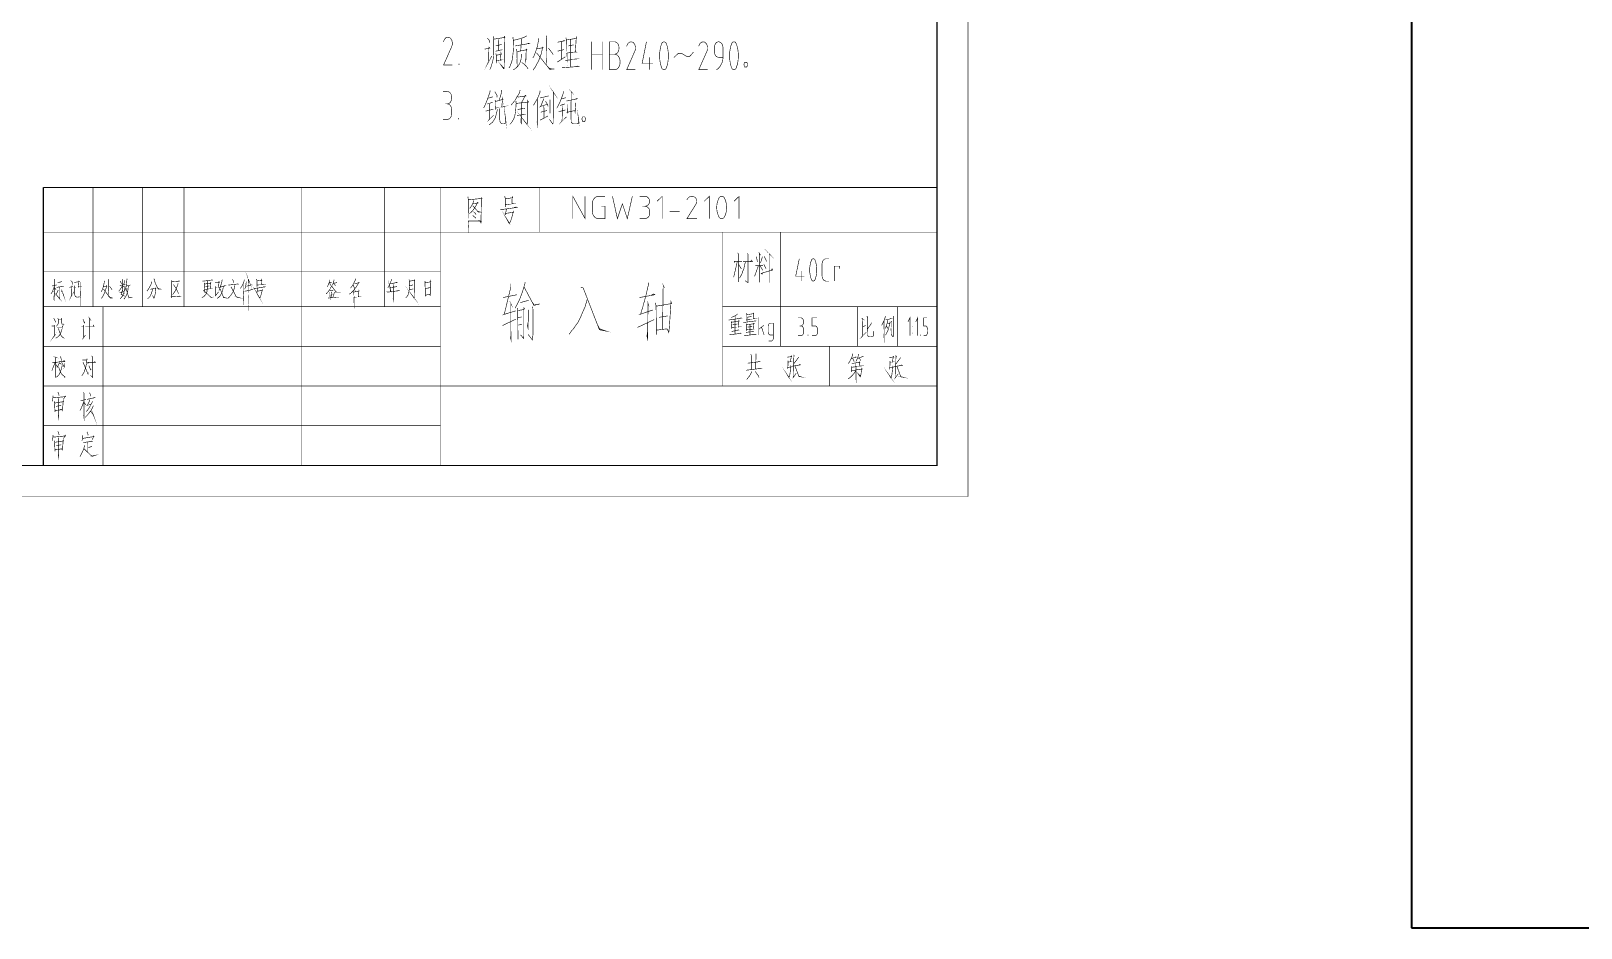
# Model space of a CAD drawing. Header units: millimetres. Extents: x 65 to 1398, y -63 to 357.
# Drawn here: x 280.6 to 509, y -62.7 to 69.5 of the extents above; entities that cross this region are included whole.
import ezdxf

# ---------------------------------------------------------------- set-up
doc = ezdxf.new("R2010")
doc.units = ezdxf.units.MM
doc.header["$LTSCALE"] = 0.25
doc.layers.add('P', color=7, linetype='Continuous')
doc.layers.add('细实线', color=6, linetype='Continuous', lineweight=35)

msp = doc.modelspace()

# ---------------------------------------------------------------- linework, layer by layer
at = {"layer": 'P'}
for points, const_width in [([(147.063, 0.882), (418.677, 0.882), (418.677, 192.926), (147.063, 192.926), (147.063, 0.882)], 0.0858), ([(169.92, 5.458), (414.112, 5.458), (414.112, 188.35), (169.92, 188.35), (169.92, 5.458)], 0.171), ([(342.031, 68.571), (341.893, 68.536), (341.756, 68.49), (341.63, 68.376), (341.527, 68.238), (341.446, 68.077), (341.389, 67.882)], 0.0858), ([(342.582, 67.16), (342.65, 67.343), (342.685, 67.538), (342.685, 67.733), (342.65, 67.917), (342.616, 68.1), (342.524, 68.249), (342.421, 68.387), (342.306, 68.49), (342.169, 68.536), (342.031, 68.571)], 0.0858), ([(348.706, 68.708), (348.763, 68.272), (348.786, 68.192), (348.763, 66.3), (348.763, 66.082), (348.741, 65.669), (348.683, 65.233), (348.557, 64.763), (348.43, 64.304), (348.293, 63.971), (348.202, 63.788)], 0.0858), ([(348.786, 68.272), (350.438, 68.536), (350.358, 68.662), (350.323, 68.376), (350.358, 65.107), (350.323, 64.763), (350.323, 64.384), (350.323, 64.178), (350.289, 64.017), (350.289, 63.926), (350.231, 63.926), (349.853, 64.476), (350.266, 64.017)], 0.0858), ([(351.607, 68.582), (351.665, 68.158), (351.7, 67.137), (351.665, 66.506), (351.607, 65.99), (351.562, 65.485), (351.436, 64.935), (351.287, 64.556), (351.161, 64.212), (351.011, 64.017)], 0.0858), ([(353.626, 68.788), (353.523, 68.662), (353.144, 68.502), (352.571, 68.318), (351.733, 68.112)], 0.0858), ([(356.528, 68.788), (356.608, 68.582), (356.585, 68.376), (356.551, 64.855), (356.528, 65.073), (356.585, 65.52)], 0.0858), ([(359.429, 68.502), (359.486, 68.158), (359.51, 67.091), (359.578, 65.909), (359.544, 66.208), (360.175, 66.334), (360.92, 66.38), (360.806, 66.426), (360.955, 68.536), (360.989, 68.421), (360.886, 68.376), (359.51, 68.158)], 0.0858), ([(342.582, 67.16), (341.389, 64.453), (342.685, 64.453)], 0.0858), ([(347.456, 66.804), (348.202, 66.965), (348.075, 67.091), (348.018, 64.981), (347.869, 64.648), (348.499, 65.783)], 0.0858), ([(347.811, 68.456), (348.018, 68.238), (348.167, 68.032), (348.202, 67.768)], 0.0858), ([(349.038, 66.506), (349.119, 66.506), (350.059, 66.724)], 0.0858), ([(349.096, 67.309), (349.933, 67.481)], 0.0858), ([(349.096, 66.173), (349.165, 65.864), (349.188, 64.729), (349.188, 65.107), (349.876, 65.199), (349.75, 65.153), (349.853, 66.208), (349.91, 66.036), (349.165, 65.909)], 0.0858), ([(349.429, 68.238), (349.52, 67.986), (349.52, 66.621)], 0.0858), ([(351.917, 67.274), (354.062, 67.642), (353.947, 67.687), (353.73, 67.607)], 0.0858), ([(352.146, 66.804), (352.204, 66.426), (352.204, 64.935), (352.181, 65.153), (352.204, 65.405)], 0.0858), ([(352.204, 66.426), (353.672, 66.724), (353.592, 66.804), (353.557, 66.254), (353.557, 65.623), (353.523, 65.233), (353.466, 64.935), (353.466, 65.199), (353.523, 65.439)], 0.0858), ([(352.869, 68.318), (352.869, 68.032), (352.754, 66.506)], 0.0858), ([(355.416, 68.376), (355.381, 68.112), (355.232, 67.274), (355.048, 66.678), (354.899, 66.254), (354.727, 65.829), (354.544, 65.485)], 0.0858), ([(355.105, 66.85), (356.069, 67.011), (355.989, 67.091), (355.92, 66.724), (355.794, 66.173), (355.691, 65.829), (355.507, 65.359), (355.358, 64.981), (355.105, 64.556), (354.934, 64.212), (354.727, 63.926), (354.566, 63.708)], 0.0858), ([(355.105, 66.254), (357.033, 63.834), (357.72, 63.868)], 0.0858), ([(356.791, 66.965), (356.86, 66.93), (357.388, 66.254), (357.548, 65.99)], 0.0858), ([(358.168, 67.825), (359.246, 68.032), (359.154, 68.077), (358.947, 67.986), (358.741, 67.906), (358.741, 65.279), (358.133, 64.889), (359.337, 65.669)], 0.0858), ([(359.131, 66.724), (358.191, 66.506)], 0.0858), ([(359.762, 67.274), (360.553, 67.435)], 0.0858), ([(360.14, 68.192), (360.118, 64.132)], 0.0858), ([(363.214, 63.765), (363.214, 67.882)], 0.0858), ([(364.819, 67.882), (364.819, 63.765)], 0.0858), ([(366.597, 66.059), (366.746, 66.082), (366.884, 66.139), (367.01, 66.254), (367.113, 66.403), (367.194, 66.575), (367.228, 66.77), (367.251, 66.965), (367.228, 67.171), (367.194, 67.367), (367.113, 67.538), (367.01, 67.687), (366.884, 67.802), (366.746, 67.859), (366.597, 67.882), (365.806, 67.882), (365.806, 63.765)], 0.0858), ([(369.568, 66.483), (368.375, 63.765), (369.671, 63.765)], 0.0858), ([(369.017, 67.882), (368.88, 67.859), (368.742, 67.802), (368.627, 67.699), (368.512, 67.561), (368.432, 67.389), (368.375, 67.206)], 0.0858), ([(369.568, 66.483), (369.637, 66.667), (369.671, 66.861), (369.671, 67.056), (369.637, 67.24), (369.602, 67.424), (369.522, 67.573), (369.407, 67.71), (369.293, 67.814), (369.155, 67.859), (369.017, 67.882)], 0.0858), ([(371.288, 67.882), (370.646, 64.683), (372.251, 64.683)], 0.0858), ([(373.548, 67.653), (373.421, 67.274), (373.33, 66.873), (373.261, 66.46), (373.237, 66.036), (373.237, 65.623), (373.261, 65.199), (373.33, 64.786), (373.421, 64.384), (373.548, 63.995)], 0.0858), ([(374.201, 67.653), (374.132, 67.768), (374.029, 67.837), (373.937, 67.882), (373.823, 67.882), (373.719, 67.837), (373.628, 67.768), (373.548, 67.653)], 0.0858), ([(374.201, 63.995), (374.339, 64.384), (374.43, 64.786), (374.488, 65.199), (374.522, 65.623), (374.522, 66.036), (374.488, 66.46), (374.43, 66.873), (374.339, 67.274), (374.201, 67.653)], 0.0858), ([(375.336, 65.577), (376.001, 66.196), (376.438, 66.196), (377.229, 65.738), (377.665, 65.738), (378.215, 66.357)], 0.0858), ([(380.199, 66.483), (378.995, 63.765), (380.291, 63.765)], 0.0858), ([(379.649, 67.882), (379.511, 67.859), (379.373, 67.802), (379.247, 67.699), (379.133, 67.561), (379.052, 67.389), (378.995, 67.206)], 0.0858), ([(380.199, 66.483), (380.268, 66.667), (380.291, 66.861), (380.291, 67.056), (380.268, 67.24), (380.211, 67.424), (380.142, 67.573), (380.027, 67.71), (379.924, 67.814), (379.786, 67.859), (379.649, 67.882)], 0.0858), ([(381.587, 63.765), (381.782, 63.868), (381.942, 64.029), (382.092, 64.201), (382.229, 64.407), (382.355, 64.648), (382.458, 64.889), (382.527, 65.153), (382.562, 65.428), (382.573, 65.715), (382.573, 66.965), (382.55, 67.171), (382.505, 67.367), (382.424, 67.55), (382.332, 67.687), (382.206, 67.802), (382.068, 67.859), (381.931, 67.894), (381.782, 67.859), (381.644, 67.802), (381.518, 67.687), (381.427, 67.55), (381.334, 67.367), (381.3, 67.171), (381.289, 66.965), (381.289, 66.517), (381.3, 66.311), (381.334, 66.116), (381.427, 65.956), (381.518, 65.795), (381.644, 65.692), (381.782, 65.623), (381.931, 65.612), (382.573, 65.612)], 0.0858), ([(383.858, 67.653), (383.732, 67.274), (383.64, 66.873), (383.571, 66.46), (383.536, 66.047), (383.536, 65.623), (383.571, 65.199), (383.64, 64.786), (383.732, 64.384), (383.858, 63.995)], 0.0858), ([(384.5, 67.653), (384.431, 67.768), (384.339, 67.848), (384.248, 67.882), (384.133, 67.882), (384.041, 67.848), (383.938, 67.768), (383.858, 67.653)], 0.0858), ([(384.5, 63.995), (384.637, 64.384), (384.741, 64.786), (384.798, 65.199), (384.832, 65.623), (384.832, 66.047), (384.798, 66.46), (384.741, 66.873), (384.637, 67.274), (384.5, 67.653)], 0.0858), ([(343.66, 64.453), (343.66, 64.671)], 0.0858), ([(352.869, 66.082), (352.869, 65.864), (352.812, 65.325), (352.709, 64.981), (352.628, 64.729), (352.502, 64.522), (352.353, 64.304), (352.146, 64.098), (351.94, 63.926), (351.791, 63.834), (351.665, 63.753)], 0.0858), ([(352.892, 64.855), (353.317, 64.556), (353.523, 64.339), (353.706, 64.132), (353.856, 63.868)], 0.0858), ([(357.698, 63.868), (357.067, 63.926), (356.734, 64.212)], 0.0858), ([(358.821, 64.052), (361.31, 64.258), (361.138, 64.304), (360.886, 64.212)], 0.0858), ([(359.36, 65.153), (359.51, 65.153), (360.989, 65.359), (360.886, 65.359), (360.679, 65.325)], 0.0858), ([(363.214, 66.059), (364.819, 66.059)], 0.0858), ([(365.806, 63.765), (366.597, 63.765), (366.769, 63.788), (366.918, 63.857), (367.056, 63.96), (367.182, 64.109), (367.274, 64.27), (367.354, 64.476), (367.4, 64.683), (367.412, 64.924), (367.4, 65.142), (367.354, 65.348), (367.274, 65.554), (367.182, 65.715), (367.056, 65.864), (366.918, 65.967), (366.769, 66.036), (366.597, 66.059), (365.806, 66.059)], 0.0858), ([(371.77, 65.589), (371.77, 63.765)], 0.0858), ([(373.548, 63.995), (373.628, 63.891), (373.719, 63.822), (373.823, 63.777), (373.937, 63.777), (374.029, 63.822), (374.132, 63.891), (374.201, 63.995)], 0.0858), ([(383.858, 63.995), (383.938, 63.891), (384.041, 63.822), (384.133, 63.777), (384.248, 63.777), (384.339, 63.822), (384.431, 63.891), (384.5, 63.995)], 0.0858), ([(386.083, 64.878), (386.197, 64.556), (386.083, 64.166), (385.761, 64.166), (385.647, 64.556), (385.761, 64.878), (386.083, 64.878)], 0.0858), ([(341.309, 60.577), (341.951, 60.577)], 0.0858), ([(341.951, 58.742), (342.1, 58.764), (342.237, 58.833), (342.364, 58.937), (342.456, 59.086), (342.547, 59.258), (342.582, 59.453), (342.593, 59.648), (342.582, 59.854), (342.547, 60.049), (342.456, 60.233), (342.364, 60.359), (342.237, 60.474), (342.1, 60.542), (341.951, 60.577)], 0.0858), ([(348.259, 60.749), (348.224, 60.462), (347.789, 59.235), (347.479, 58.467), (347.307, 58.134)], 0.0858), ([(347.96, 59.567), (348.683, 59.785)], 0.0858), ([(348.947, 60.542), (349.245, 60.038), (349.268, 59.911), (349.268, 59.694)], 0.0858), ([(348.981, 59.315), (349.038, 59.097), (349.062, 57.87), (349.062, 58.099), (350.082, 58.294), (349.956, 58.26), (350.116, 59.567), (350.14, 59.396), (349.038, 59.097)], 0.0858), ([(349.933, 60.795), (349.956, 60.508), (349.601, 59.281)], 0.0858), ([(352.663, 60.795), (352.605, 60.416), (352.273, 59.831), (352.204, 59.785), (351.917, 59.235), (351.585, 58.857), (351.332, 58.547)], 0.0858), ([(352.273, 59.785), (352.353, 59.74), (353.523, 59.911), (353.443, 59.992), (352.869, 58.891), (352.835, 55.886), (352.778, 56.138), (352.835, 56.769)], 0.0858), ([(355.622, 60.668), (355.587, 60.416), (355.416, 59.946), (355.209, 59.487), (354.934, 59.017), (354.635, 58.512)], 0.0858), ([(355.209, 59.487), (355.209, 55.76), (355.174, 56.058), (355.209, 56.563)], 0.0858), ([(356.172, 59.522), (355.713, 58.386), (355.656, 58.34), (356.677, 58.684)], 0.0858), ([(355.587, 59.602), (356.883, 59.911)], 0.0858), ([(357.48, 60.623), (357.629, 60.382), (357.572, 60.462), (357.548, 56.345), (357.548, 55.932), (357.48, 55.794), (356.998, 56.448)], 0.0858), ([(357.09, 59.361), (357.09, 57.32)], 0.0858), ([(359.097, 60.588), (359.028, 60.29), (358.741, 59.487), (358.523, 58.971), (358.317, 58.547), (358.076, 58.099)], 0.0858), ([(358.764, 59.487), (359.452, 59.648)], 0.0858), ([(359.51, 59.155), (361.092, 59.487), (361.012, 59.522), (360.737, 59.396)], 0.0858), ([(360.14, 60.623), (360.232, 60.508), (360.198, 60.542), (360.175, 56.563), (360.198, 56.299), (360.198, 56.058), (360.301, 55.932), (360.381, 55.852), (360.507, 55.794), (361.035, 55.794), (361.219, 55.852), (361.367, 55.886), (361.241, 56.769), (361.31, 55.886)], 0.0858), ([(341.951, 58.742), (341.63, 58.742)], 0.0858), ([(342.593, 57.836), (342.582, 58.019), (342.547, 58.214), (342.456, 58.398), (342.364, 58.536), (342.237, 58.638), (342.1, 58.707), (341.951, 58.742)], 0.0858), ([(341.951, 56.459), (342.1, 56.482), (342.237, 56.539), (342.364, 56.643), (342.456, 56.803), (342.547, 56.964), (342.582, 57.171), (342.593, 57.365)], 0.0858), ([(342.593, 57.836), (342.593, 57.365)], 0.0858), ([(348.706, 57.95), (347.594, 57.664)], 0.0858), ([(348.144, 58.731), (348.144, 56.482), (348.052, 56.345), (348.786, 57.079)], 0.0858), ([(347.846, 58.731), (348.649, 58.971)], 0.0858), ([(349.302, 57.916), (349.302, 57.79), (349.096, 56.987), (349.016, 56.689), (348.889, 56.482), (348.763, 56.219), (348.534, 55.978), (348.098, 55.634)], 0.0858), ([(349.601, 58.054), (349.669, 57.916), (349.669, 57.239), (349.669, 56.402), (349.704, 56.184), (349.75, 55.978), (349.876, 55.886), (350.025, 55.852), (350.323, 55.852), (350.541, 55.886), (350.598, 55.978), (350.472, 56.952), (350.564, 55.932)], 0.0858), ([(352.066, 59.155), (352.089, 58.764), (352.02, 57.836), (351.917, 57.113), (351.768, 56.608), (351.562, 56.219), (351.332, 55.886), (351.161, 55.714)], 0.0858), ([(352.124, 58.811), (353.913, 59.017), (353.798, 59.201), (353.775, 56.184), (353.775, 55.852), (353.73, 55.634), (353.293, 56.219), (353.706, 55.714)], 0.0858), ([(352.204, 57.033), (353.466, 57.194)], 0.0858), ([(353.397, 58.099), (352.33, 57.916)], 0.0858), ([(355.691, 57.503), (356.631, 57.755)], 0.0858), ([(356.126, 58.386), (356.195, 58.099), (356.172, 56.643)], 0.0858), ([(356.425, 59.097), (356.734, 58.604), (356.791, 58.386)], 0.0858), ([(358.925, 58.547), (358.856, 56.219), (358.764, 56.104), (359.486, 56.815)], 0.0858), ([(359.337, 57.836), (358.339, 57.584)], 0.0858), ([(359.28, 58.731), (358.558, 58.512)], 0.0858), ([(359.636, 58.638), (359.659, 58.547), (359.636, 57.411), (359.578, 57.503), (359.785, 57.537), (360.737, 57.755)], 0.0858), ([(360.806, 58.891), (360.886, 58.731), (360.863, 58.638), (360.783, 57.503), (360.737, 57.71)], 0.0858), ([(341.951, 56.459), (341.309, 56.459)], 0.0858), ([(343.579, 56.459), (343.579, 56.677)], 0.0858), ([(355.622, 56.345), (356.791, 56.952)], 0.0858), ([(362.205, 56.826), (362.319, 56.528), (362.205, 56.127), (361.884, 56.127), (361.769, 56.528), (361.884, 56.826), (362.205, 56.826)], 0.0858), ([(282.417, 46.424), (414.112, 46.424)], 0.171), ([(282.417, 5.458), (282.417, 46.424)], 0.171), ([(289.734, 28.866), (289.734, 46.424)], 0.0858), ([(297.04, 28.866), (297.04, 46.424)], 0.0858), ([(303.129, 28.866), (303.129, 46.424)], 0.0858), ([(320.458, 5.458), (320.458, 46.424)], 0.0858), ([(332.73, 28.866), (332.73, 46.424)], 0.0858), ([(340.941, 5.458), (340.941, 46.424)], 0.0858), ([(355.576, 39.83), (355.576, 46.424)], 0.0858), ([(414.112, 5.458), (414.112, 46.424)], 0.171), ([(344.979, 45.048), (345.036, 44.601), (345.07, 41.126), (345.047, 41.493), (346.756, 41.493), (346.63, 41.527), (346.401, 41.493)], 0.0858), ([(345.047, 44.601), (347.066, 44.807), (346.986, 44.922), (346.951, 44.601), (346.917, 41.562), (346.894, 41.218), (346.722, 41.493)], 0.0858), ([(345.724, 44.073), (345.816, 44.039), (346.493, 44.142), (346.424, 44.234), (346.103, 43.603), (345.873, 43.259), (345.655, 42.984), (345.438, 42.743), (345.196, 42.582)], 0.0858), ([(345.85, 44.578), (345.85, 44.417), (345.621, 43.901), (345.369, 43.488), (345.243, 43.327)], 0.0858), ([(345.678, 43.695), (345.747, 43.695), (346.493, 42.812), (346.756, 42.812), (346.493, 42.881), (346.366, 42.961)], 0.0858), ([(349.75, 43.19), (350.071, 43.19), (350.69, 43.259), (352.215, 43.488), (352.055, 43.534), (351.814, 43.465)], 0.0858), ([(350.403, 45.151), (350.495, 44.75), (350.495, 43.557), (350.495, 43.867), (351.653, 44.039), (351.458, 44.039), (351.505, 44.876), (351.527, 45.025), (351.573, 44.922), (351.401, 44.876), (350.495, 44.75)], 0.0858), ([(360.438, 41.826), (360.438, 45.117), (362.25, 41.826), (362.25, 45.117)], 0.0858), ([(364.269, 45.117), (364.062, 45.094), (363.879, 45.025), (363.696, 44.911), (363.558, 44.773), (363.443, 44.589), (363.375, 44.406), (363.352, 44.188)], 0.0858), ([(363.352, 42.731), (363.352, 44.188)], 0.0858), ([(364.269, 45.117), (365.187, 45.117)], 0.0858), ([(364.636, 43.66), (365.187, 43.66), (365.187, 41.826), (364.269, 41.826)], 0.0858), ([(366.287, 45.117), (367.01, 41.826), (367.744, 44.016), (368.467, 41.826), (369.212, 45.117)], 0.0858), ([(370.302, 45.117), (371.036, 45.117)], 0.0858), ([(371.036, 43.66), (370.668, 43.66)], 0.0858), ([(371.036, 43.66), (371.219, 43.672), (371.403, 43.752), (371.551, 43.867), (371.667, 44.016), (371.746, 44.188), (371.77, 44.383), (371.746, 44.566), (371.667, 44.75), (371.551, 44.899), (371.403, 45.025), (371.219, 45.094), (371.036, 45.117)], 0.0858), ([(371.77, 42.915), (371.746, 43.11), (371.667, 43.282), (371.551, 43.431), (371.403, 43.546), (371.219, 43.626), (371.036, 43.66)], 0.0858), ([(373.605, 41.826), (373.605, 45.117), (372.859, 44.383)], 0.0858), ([(378.616, 44.004), (377.252, 41.826), (378.72, 41.826)], 0.0858), ([(377.997, 45.117), (377.791, 45.094), (377.607, 45.025), (377.458, 44.899), (377.332, 44.75), (377.252, 44.566)], 0.0858), ([(378.616, 44.004), (378.697, 44.177), (378.72, 44.372), (378.697, 44.566), (378.628, 44.75), (378.513, 44.899), (378.352, 45.025), (378.169, 45.094), (377.997, 45.117)], 0.0858), ([(380.555, 41.826), (380.555, 45.117), (379.809, 44.383)], 0.0858), ([(382.011, 44.933), (381.851, 44.578), (381.736, 44.222), (381.667, 43.844), (381.644, 43.465), (381.667, 43.087), (381.736, 42.708), (381.851, 42.353), (382.011, 42.009)], 0.0858), ([(382.745, 44.933), (382.642, 45.037), (382.527, 45.094), (382.367, 45.117), (382.229, 45.094), (382.115, 45.037), (382.011, 44.933)], 0.0858), ([(382.745, 42.009), (382.906, 42.353), (383.02, 42.708), (383.089, 43.087), (383.112, 43.465), (383.089, 43.844), (383.02, 44.222), (382.906, 44.578), (382.745, 44.933)], 0.0858), ([(384.947, 41.826), (384.947, 45.117), (384.202, 44.383)], 0.0858), ([(345.69, 42.284), (346.011, 42.032), (346.16, 41.871)], 0.0858), ([(345.793, 42.846), (346.068, 42.617), (346.172, 42.444)], 0.0858), ([(350.667, 43.259), (350.495, 42.444), (350.461, 42.582), (351.722, 42.777), (351.653, 42.915), (351.653, 42.777), (351.505, 42.216), (351.401, 41.837), (351.298, 41.527), (351.194, 41.286), (351.114, 41.126), (351.08, 41.08), (350.644, 41.871), (351.103, 41.149)], 0.0858), ([(363.352, 42.731), (363.375, 42.525), (363.443, 42.342), (363.558, 42.169), (363.696, 42.021), (363.879, 41.905), (364.062, 41.837), (364.269, 41.826)], 0.0858), ([(371.036, 41.826), (370.302, 41.826)], 0.0858), ([(371.036, 41.826), (371.219, 41.837), (371.403, 41.929), (371.551, 42.032), (371.667, 42.181), (371.746, 42.365), (371.77, 42.56)], 0.0858), ([(371.77, 42.915), (371.77, 42.56)], 0.0858), ([(374.694, 42.915), (376.162, 42.915)], 0.0858), ([(382.011, 42.009), (382.115, 41.905), (382.229, 41.837), (382.367, 41.826), (382.527, 41.837), (382.642, 41.905), (382.745, 42.009)], 0.0858), ([(282.417, 39.83), (414.112, 39.83)], 0.0858), ([(282.417, 39.83), (414.112, 39.83)], 0.0858), ([(382.493, 17.156), (382.493, 39.83)], 0.0858), ([(391.025, 23.017), (391.025, 39.83)], 0.0858), ([(384.73, 36.79), (384.821, 36.653), (384.821, 32.49)], 0.0858), ([(386.152, 36.745), (386.243, 36.573), (386.243, 32.398), (385.808, 32.685)], 0.0858), ([(387.849, 36.848), (388.009, 36.573), (387.918, 36.653), (387.918, 32.456)], 0.0858), ([(389.213, 36.848), (389.455, 36.573), (389.374, 36.653), (389.374, 32.398)], 0.0858), ([(384.672, 35.46), (384.144, 33.201)], 0.0858), ([(384.271, 35.311), (384.224, 35.552), (385.349, 35.552)], 0.0858), ([(384.89, 35.047), (385.291, 34.394)], 0.0858), ([(385.876, 35.46), (385.784, 35.082), (385.716, 34.772), (385.635, 34.394), (385.463, 34.026), (385.349, 33.648), (385.165, 33.338), (385.016, 33.052)], 0.0858), ([(385.532, 35.495), (386.897, 35.495), (386.771, 35.69), (386.61, 35.495)], 0.0858), ([(387.791, 34.898), (387.23, 33.338)], 0.0858), ([(387.321, 34.898), (388.445, 34.898)], 0.0858), ([(387.482, 36.24), (387.665, 35.415)], 0.0858), ([(388.009, 34.898), (388.445, 34.199)], 0.0858), ([(388.388, 36.24), (388.101, 35.311)], 0.0858), ([(388.388, 33.843), (388.319, 33.648), (388.17, 33.751), (389.867, 34.256), (389.799, 34.439), (389.707, 34.199)], 0.0858), ([(388.594, 35.082), (388.904, 34.439)], 0.0858), ([(388.629, 36.275), (389.03, 35.46)], 0.0858), ([(393.813, 35.907), (393.285, 33.35), (394.581, 33.35)], 0.0858), ([(395.613, 35.736), (395.498, 35.391), (395.418, 35.024), (395.361, 34.646), (395.349, 34.268), (395.361, 33.889), (395.418, 33.511), (395.498, 33.155), (395.613, 32.811)], 0.0858), ([(396.129, 35.736), (396.061, 35.827), (395.969, 35.896), (395.877, 35.919), (395.774, 35.896), (395.682, 35.827), (395.613, 35.736)], 0.0858), ([(396.129, 32.811), (396.244, 33.155), (396.324, 33.511), (396.37, 33.889), (396.393, 34.268), (396.37, 34.646), (396.324, 35.024), (396.244, 35.391), (396.129, 35.736)], 0.0858), ([(397.747, 35.907), (397.62, 35.896), (397.494, 35.839), (397.391, 35.736), (397.287, 35.61), (397.219, 35.46), (397.184, 35.277), (397.161, 35.093)], 0.0858), ([(397.161, 33.442), (397.161, 35.093)], 0.0858), ([(397.747, 35.907), (398.194, 35.907)], 0.0858), ([(398.973, 32.616), (398.973, 34.818), (399.754, 34.818), (399.754, 34.451)], 0.0858), ([(282.417, 33.981), (340.941, 33.981)], 0.0858), ([(283.667, 31.905), (284.355, 32.054)], 0.0858), ([(284.034, 32.926), (284.022, 30.426), (283.988, 29.989), (283.965, 30.231), (283.999, 30.483)], 0.0858), ([(284.538, 32.398), (285.169, 32.547)], 0.0858), ([(286.27, 31.699), (286.683, 31.801), (286.614, 31.894), (286.58, 30.517), (286.511, 30.357), (286.901, 31.034)], 0.0858), ([(286.431, 32.72), (286.626, 32.524), (286.683, 32.421), (286.683, 32.318), (286.649, 32.478)], 0.0858), ([(286.981, 32.421), (287.715, 32.547), (287.658, 32.616), (287.566, 31.767), (287.658, 31.767), (287.039, 31.699)], 0.0858), ([(287.016, 31.962), (287.039, 31.607), (287.039, 30.792), (287.05, 30.528), (287.096, 30.414), (287.131, 30.345), (287.222, 30.299), (287.337, 30.265), (287.475, 30.253), (287.876, 30.322), (287.853, 30.941), (287.853, 30.322)], 0.0858), ([(291.42, 32.662), (291.397, 32.524), (291.317, 32.054), (291.225, 31.71), (291.144, 31.481), (291.041, 31.24), (290.961, 31.045)], 0.0858), ([(291.248, 31.801), (291.764, 31.905), (291.718, 31.962), (291.695, 31.733), (291.626, 31.435), (291.557, 31.24), (291.454, 30.987), (291.385, 30.77), (291.248, 30.528), (291.168, 30.345), (291.041, 30.173), (290.973, 30.058)], 0.0858), ([(292.004, 32.903), (292.051, 32.788), (292.039, 32.662), (292.016, 30.689), (292.004, 30.815), (292.039, 31.079)], 0.0858), ([(294.081, 31.974), (293.943, 31.71), (293.794, 31.481), (293.656, 31.286), (293.518, 31.114)], 0.0858), ([(293.645, 31.962), (294.493, 32.134)], 0.0858), ([(293.645, 30.918), (294.321, 31.079), (294.344, 31.286), (294.344, 31.205), (294.264, 30.918), (294.149, 30.609), (294.046, 30.357), (293.908, 30.231), (293.794, 30.082), (293.725, 30.001)], 0.0858), ([(293.737, 32.616), (293.874, 32.364), (293.908, 32.192)], 0.0858), ([(294.069, 32.926), (294.103, 32.753), (294.103, 31.457), (294.069, 31.63), (294.103, 31.767)], 0.0858), ([(294.39, 32.753), (294.39, 32.651), (294.264, 32.1)], 0.0858), ([(294.723, 32.983), (294.723, 32.822), (294.7, 32.559), (294.665, 32.238), (294.608, 31.894), (294.551, 31.607), (294.471, 31.343), (294.459, 31.274)], 0.0858), ([(294.62, 31.894), (295.216, 32.031)], 0.0858), ([(298.393, 32.547), (298.381, 32.387), (298.267, 32.1), (298.094, 31.767), (297.911, 31.457), (297.774, 31.274), (297.681, 31.148)], 0.0858), ([(298.679, 32.948), (298.759, 32.903), (298.806, 32.651), (298.92, 32.318), (299.081, 31.928), (299.287, 31.549), (299.345, 31.435), (299.609, 31.457), (299.345, 31.504), (299.276, 31.63)], 0.0858), ([(301.306, 32.742), (301.329, 32.49), (301.329, 30.231), (301.26, 30.299), (302.568, 30.391), (302.464, 30.414), (302.257, 30.357)], 0.0858), ([(301.352, 32.524), (302.475, 32.616), (302.441, 32.651), (302.246, 32.593)], 0.0858), ([(302.257, 32.295), (302.235, 32.1), (302.155, 31.905), (302.04, 31.63), (301.948, 31.378), (301.81, 31.114), (301.649, 30.884), (301.535, 30.723), (301.432, 30.621)], 0.0858), ([(301.604, 32.1), (301.753, 31.859), (301.948, 31.573), (302.12, 31.24), (302.235, 31.034), (302.315, 30.77)], 0.0858), ([(306.593, 32.662), (306.581, 31.905), (306.57, 31.526), (306.558, 31.309), (306.524, 31.205), (306.512, 31.045), (306.467, 30.918), (306.421, 30.792), (306.352, 30.678), (306.283, 30.586), (306.191, 30.483), (306.111, 30.391), (306.008, 30.322), (305.893, 30.253), (305.778, 30.173)], 0.0858), ([(305.871, 32.651), (305.939, 32.593)], 0.0858), ([(305.962, 32.616), (307.327, 32.788), (307.281, 32.811), (307.12, 32.753)], 0.0858), ([(306.111, 32.387), (306.168, 32.169), (306.168, 31.71), (306.168, 31.309), (306.157, 31.366), (307.086, 31.526), (306.994, 31.526), (307.086, 32.421), (307.12, 32.364), (307.075, 32.318), (306.168, 32.192)], 0.0858), ([(307.728, 32.364), (308.359, 32.478), (308.302, 32.547), (308.222, 31.71), (308.302, 31.71), (307.82, 31.63), (307.797, 31.836), (307.82, 31.573), (307.809, 30.517)], 0.0858), ([(308.772, 32.903), (308.737, 32.616), (308.646, 32.238), (308.519, 31.836), (308.428, 31.573), (308.359, 31.378), (308.302, 31.217)], 0.0858), ([(308.519, 31.79), (309.242, 31.928), (309.15, 31.962), (309.036, 31.905)], 0.0858), ([(309.689, 32.031), (311.077, 32.192), (310.986, 32.214), (310.893, 32.169)], 0.0858), ([(310.63, 32.065), (310.63, 31.928), (310.561, 31.607), (310.48, 31.343), (310.378, 31.045), (310.228, 30.815)], 0.0858), ([(310.286, 32.879), (310.389, 32.662), (310.435, 32.524), (310.48, 32.387)], 0.0858), ([(312.04, 32.822), (311.96, 32.524), (311.857, 32.238), (311.731, 31.974), (311.605, 31.767), (311.513, 31.63), (311.444, 31.526)], 0.0858), ([(311.857, 32.169), (311.869, 30.747), (311.869, 30.345), (311.869, 30.058), (311.857, 30.196), (311.869, 30.46)], 0.0858), ([(312.316, 32.524), (312.27, 32.134), (312.213, 31.801), (312.144, 31.573), (312.086, 31.435)], 0.0858), ([(312.625, 32.926), (312.66, 32.822), (312.637, 32.879), (312.648, 30.035), (312.637, 30.253), (312.648, 30.609)], 0.0858), ([(312.316, 31.859), (313.05, 32.065), (312.969, 32.065), (312.843, 31.996)], 0.0858), ([(314.289, 30.082), (314.002, 30.621), (314.3, 30.127)], 0.0858), ([(313.83, 32.926), (313.899, 32.651), (313.899, 31.801), (313.899, 32.031), (314.655, 32.134), (314.541, 32.134), (314.575, 32.742), (314.586, 32.822), (314.621, 32.753), (314.506, 32.742), (313.899, 32.651)], 0.0858), ([(324.633, 32.822), (324.622, 32.662), (324.495, 32.318), (324.392, 32.031), (324.255, 31.79)], 0.0858), ([(324.518, 32.364), (324.966, 32.421)], 0.0858), ([(324.622, 32.329), (324.737, 31.974)], 0.0858), ([(324.943, 32.054), (324.931, 31.928), (324.668, 31.504)], 0.0858), ([(325.229, 32.822), (325.241, 32.72), (325.046, 32.054)], 0.0858), ([(325.138, 32.295), (325.7, 32.398)], 0.0858), ([(325.309, 32.26), (325.447, 31.894)], 0.0858), ([(328.406, 32.983), (328.395, 32.811), (328.2, 32.421), (328.097, 32.192), (327.971, 31.974), (327.798, 31.733), (327.65, 31.573)], 0.0858), ([(328.234, 32.214), (328.945, 32.387), (328.899, 32.421), (328.785, 32.192), (328.624, 31.928), (328.486, 31.71), (328.326, 31.504), (328.166, 31.286), (327.971, 31.079), (327.764, 30.884)], 0.0858), ([(328.051, 31.962), (328.211, 31.733), (328.234, 31.63), (328.177, 31.79)], 0.0858), ([(333.143, 31.63), (333.223, 31.71), (333.326, 31.859), (333.373, 31.996), (333.475, 32.169), (333.556, 32.364), (333.613, 32.547), (333.67, 32.662), (333.694, 32.753), (333.739, 32.926)], 0.0858), ([(334.531, 31.79), (334.393, 31.79), (333.533, 31.641), (333.464, 31.859), (333.499, 31.71), (333.556, 31.079)], 0.0858), ([(333.601, 32.238), (334.404, 32.398), (334.531, 32.421), (334.439, 32.456), (334.359, 32.387)], 0.0858), ([(333.969, 32.318), (333.98, 29.967), (333.957, 30.104), (333.98, 30.426)], 0.0858), ([(336.331, 31.801), (336.354, 32.169), (336.354, 32.593), (336.308, 32.857), (336.354, 32.593), (337.077, 32.742), (337.077, 32.811), (337.134, 32.742), (337.077, 32.72), (337.111, 30.253), (337.065, 30.058), (336.985, 30.231), (336.882, 30.345)], 0.0858), ([(336.354, 31.928), (336.87, 32.054)], 0.0858), ([(338.637, 32.616), (338.659, 32.387), (338.671, 31.859), (338.694, 31.309), (338.694, 31.24), (338.694, 30.861), (338.694, 30.357), (338.694, 30.528), (339.313, 30.678), (339.428, 30.517), (339.474, 30.723), (339.474, 31.01), (339.485, 31.549), (339.497, 32.123), (339.497, 32.593), (339.52, 32.524), (338.671, 32.364)], 0.0858), ([(351.31, 32.238), (351.31, 31.756), (350.346, 27.765), (350.254, 27.696), (352.02, 28.235)], 0.0858), ([(353.419, 32.49), (353.362, 32.169), (352.984, 30.941), (352.548, 29.795), (352.158, 29.037), (351.929, 28.636)], 0.0858), ([(371.551, 32.375), (371.551, 31.962), (371.173, 30.334), (370.795, 28.969), (370.416, 27.696), (370.256, 27.696), (372.228, 28.361)], 0.0858), ([(373.616, 32.238), (373.811, 31.894), (373.754, 31.962), (373.662, 25.517)], 0.0858), ([(394.191, 34.095), (394.191, 32.616)], 0.0858), ([(395.613, 32.811), (395.682, 32.708), (395.774, 32.651), (395.877, 32.616), (395.969, 32.651), (396.061, 32.708), (396.129, 32.811)], 0.0858), ([(397.161, 33.442), (397.184, 33.27), (397.219, 33.086), (397.287, 32.937), (397.391, 32.799), (397.494, 32.708), (397.62, 32.651), (397.747, 32.616)], 0.0858), ([(398.194, 32.616), (397.747, 32.616)], 0.0858), ([(284.034, 31.894), (283.954, 31.607), (283.828, 31.274), (283.678, 30.953), (283.552, 30.723)], 0.0858), ([(284.791, 31.699), (284.848, 31.549), (284.848, 30.357), (284.825, 30.104), (284.814, 30.001), (284.504, 30.391), (284.814, 30.058)], 0.0858), ([(284.068, 31.641), (284.298, 31.343)], 0.0858), ([(284.584, 31.309), (284.573, 31.217), (284.24, 30.517)], 0.0858), ([(284.378, 31.699), (285.41, 31.859)], 0.0858), ([(285.055, 31.217), (285.33, 30.747), (285.387, 30.552), (285.272, 30.861)], 0.0858), ([(291.248, 31.481), (292.268, 30.127), (292.635, 30.15)], 0.0858), ([(292.624, 30.15), (292.28, 30.173), (292.12, 30.345)], 0.0858), ([(292.177, 31.859), (292.464, 31.481), (292.543, 31.343)], 0.0858), ([(294.058, 31.309), (293.874, 30.655), (293.989, 30.609), (294.115, 30.552), (294.252, 30.483), (294.402, 30.391)], 0.0858), ([(294.103, 31.928), (294.287, 31.79), (294.39, 31.675)], 0.0858), ([(294.941, 31.894), (294.895, 31.481), (294.86, 31.205), (294.803, 30.953), (294.734, 30.747), (294.608, 30.46), (294.493, 30.253), (294.378, 30.058), (294.276, 29.967)], 0.0858), ([(294.597, 31.573), (294.62, 31.526), (294.791, 30.861), (294.895, 30.552), (295.01, 30.231), (295.032, 30.15), (295.285, 30.173), (295.032, 30.196), (294.964, 30.345)], 0.0858), ([(298.473, 31.457), (298.484, 31.309), (298.404, 31.034), (298.324, 30.792), (298.198, 30.483), (298.049, 30.265), (297.888, 30.104), (297.762, 29.989)], 0.0858), ([(298.163, 31.412), (298.989, 31.573), (298.989, 31.641), (299.012, 31.607), (298.989, 31.549), (298.932, 31.034), (298.885, 30.689), (298.806, 30.345), (298.726, 30.104)], 0.0858), ([(298.714, 30.058), (298.61, 30.299), (298.507, 30.483)], 0.0858), ([(305.939, 31.24), (306.008, 31.24), (306.306, 30.987), (306.57, 30.747), (306.799, 30.528), (307.109, 30.231), (307.453, 30.265), (307.12, 30.231), (307.006, 30.322)], 0.0858), ([(306.306, 31.801), (306.88, 31.905)], 0.0858), ([(307.751, 30.414), (308.244, 31.045)], 0.0858), ([(308.921, 31.836), (308.921, 31.699), (308.852, 31.309), (308.783, 31.102), (308.726, 30.918), (308.646, 30.747), (308.554, 30.586), (308.439, 30.414), (308.313, 30.299), (308.187, 30.173), (308.096, 30.127), (308.003, 30.082)], 0.0858), ([(308.485, 31.457), (308.978, 30.173), (309.276, 30.15), (308.99, 30.231), (308.921, 30.357)], 0.0858), ([(310.217, 30.77), (310.114, 30.655), (310.01, 30.483), (309.873, 30.345), (309.747, 30.196), (309.597, 30.082)], 0.0858), ([(310.045, 31.767), (310.102, 31.71), (310.871, 30.265), (311.215, 30.196), (310.893, 30.299), (310.779, 30.426)], 0.0858), ([(312.064, 31.114), (313.187, 31.366), (313.107, 31.378), (312.969, 31.309)], 0.0858), ([(313.405, 31.549), (313.612, 31.549), (314.025, 31.607), (315.045, 31.767), (314.93, 31.79), (314.781, 31.733)], 0.0858), ([(314.013, 31.607), (313.899, 31.034), (313.876, 31.114), (314.713, 31.274), (314.655, 31.366), (314.655, 31.274), (314.575, 30.861), (314.506, 30.609), (314.426, 30.391), (314.369, 30.231), (314.311, 30.104)], 0.0858), ([(324.656, 31.457), (324.53, 31.24), (324.312, 30.987), (324.198, 30.861), (324.083, 30.747)], 0.0858), ([(324.381, 30.127), (325.573, 30.253), (325.493, 30.253), (325.321, 30.231)], 0.0858), ([(324.587, 30.861), (324.656, 30.552), (324.656, 30.414), (324.633, 30.609)], 0.0858), ([(325.15, 31.286), (324.633, 31.205)], 0.0858), ([(324.874, 31.045), (324.943, 30.689), (324.908, 30.517), (324.908, 30.77)], 0.0858), ([(324.908, 31.894), (325.551, 30.987), (325.791, 30.987), (325.551, 31.01), (325.425, 31.171)], 0.0858), ([(325.276, 31.034), (325.276, 30.861), (325.081, 30.196)], 0.0858), ([(327.73, 30.861), (327.592, 30.77), (327.477, 30.655)], 0.0858), ([(328.097, 31.114), (328.12, 31.045), (328.166, 30.46), (328.177, 30.391), (328.177, 29.967), (328.166, 30.15), (328.166, 30.231), (328.934, 30.345), (328.831, 30.345), (328.923, 31.217), (328.945, 31.171), (328.899, 31.148), (328.142, 31.01)], 0.0858), ([(332.982, 31.045), (333.223, 31.01), (333.556, 31.045), (334.795, 31.205), (334.703, 31.217), (334.52, 31.171)], 0.0858), ([(336.882, 30.357), (336.767, 30.517), (337.077, 30.127)], 0.0858), ([(335.815, 30.127), (335.895, 30.231), (335.987, 30.322), (336.102, 30.483), (336.194, 30.689), (336.251, 30.941), (336.308, 31.171), (336.331, 31.435), (336.331, 31.767)], 0.0858), ([(336.916, 31.457), (336.32, 31.366)], 0.0858), ([(338.694, 31.504), (339.313, 31.641), (339.256, 31.675), (339.107, 31.573)], 0.0858), ([(350.151, 30.196), (352.215, 30.609)], 0.0858), ([(351.161, 29.588), (351.355, 29.175), (351.31, 29.244), (351.31, 27.489), (351.31, 25.322), (351.31, 25.253), (351.355, 23.889), (351.252, 24.232), (351.31, 24.565)], 0.0858), ([(353.936, 29.795), (352.697, 29.45)], 0.0858), ([(353.259, 31.756), (354.704, 29.037), (355.484, 29.244), (355.427, 29.175), (354.704, 29.175), (354.521, 29.45)], 0.0858), ([(362.537, 29.852), (362.25, 28.854), (361.861, 27.971), (361.574, 27.283), (361.196, 26.537), (360.806, 25.998), (360.381, 25.39), (360.324, 25.39), (359.899, 24.772)], 0.0858), ([(361.574, 31.687), (361.964, 31.618), (364.361, 25.448), (365.358, 25.253), (364.395, 25.586), (364.109, 26.136)], 0.0858), ([(370.256, 30.196), (372.515, 30.609), (372.366, 30.735), (371.999, 30.54)], 0.0858), ([(372.618, 29.45), (372.71, 28.923), (372.756, 24.703), (372.756, 25.39), (374.339, 25.586), (374.579, 25.047), (374.66, 25.723), (374.763, 27.283), (374.912, 29.588), (375.004, 29.313), (372.71, 28.923)], 0.0858), ([(340.941, 28.866), (282.417, 28.866)], 0.0858), ([(289.114, 27.283), (289.298, 27.031), (289.229, 27.168), (289.229, 24.06)], 0.0858), ([(291.19, 5.458), (291.19, 28.866)], 0.0858), ([(352.261, 28.636), (352.319, 28.292), (352.353, 24.037), (352.353, 24.45)], 0.0858), ([(352.41, 28.292), (353.225, 28.43), (353.317, 28.579), (353.225, 28.705), (353.225, 27.088), (353.225, 25.322), (353.225, 24.565), (353.179, 24.164), (352.743, 24.703)], 0.0858), ([(353.844, 28.43), (353.901, 28.235), (353.844, 25.654), (353.741, 26.067), (353.844, 26.537)], 0.0858), ([(354.521, 28.854), (354.555, 28.51), (354.555, 24.634), (354.464, 23.957), (353.844, 24.772)], 0.0858), ([(371.46, 29.588), (371.551, 29.244), (371.518, 29.313), (371.46, 24.106), (371.357, 24.508), (371.46, 25.184)], 0.0858), ([(373.135, 27.283), (374.43, 27.489)], 0.0858), ([(382.493, 28.866), (414.112, 28.866)], 0.0858), ([(384.741, 27.799), (384.569, 27.638), (384.271, 27.478), (384.041, 27.363), (383.88, 27.306), (383.778, 27.283)], 0.0858), ([(384.362, 27.501), (384.339, 24.817)], 0.0858), ([(386.036, 27.914), (386.083, 27.638), (386.105, 26.801), (386.048, 26.939), (387.069, 27.076), (387.012, 27.076), (387.069, 27.891), (387.115, 27.833), (386.083, 27.662)], 0.0858), ([(386.083, 27.283), (386.817, 27.42)], 0.0858), ([(402.414, 23.017), (402.414, 28.866)], 0.0858), ([(403.756, 27.489), (403.905, 27.294), (403.859, 27.352), (403.859, 26.79), (403.859, 26.205), (403.859, 25.701), (403.859, 25.311), (403.859, 25.184), (403.871, 24.668), (403.928, 24.53), (403.997, 24.45), (404.157, 24.404), (404.49, 24.416), (404.719, 24.496)], 0.0858), ([(406.52, 27.489), (406.497, 27.352), (406.291, 26.755), (406.096, 26.4), (405.958, 26.079)], 0.0858), ([(407.621, 27.455), (407.713, 27.352), (407.667, 27.318), (407.678, 24.634)], 0.0858), ([(408.309, 23.017), (408.309, 28.866)], 0.0858), ([(283.644, 26.021), (284.022, 26.021), (284.022, 26.136), (284.022, 24.565), (283.885, 24.359), (284.286, 24.851)], 0.0858), ([(283.942, 27.168), (284.24, 26.549)], 0.0858), ([(284.447, 25.827), (285.203, 25.827), (285.261, 25.953), (285.134, 25.506), (284.997, 25.024), (284.825, 24.68), (284.584, 24.428), (284.24, 24.221)], 0.0858), ([(284.538, 27.168), (284.619, 27.008), (284.63, 26.686), (284.619, 26.411), (284.516, 26.171), (284.286, 25.953)], 0.0858), ([(284.584, 25.677), (284.688, 25.482), (284.768, 25.195), (284.928, 24.817), (285.066, 24.542), (285.261, 24.335), (285.502, 24.198)], 0.0858), ([(284.63, 27.008), (285.123, 27.008), (285.123, 27.168), (285.123, 26.446), (285.169, 26.297), (285.261, 26.228), (285.514, 26.228)], 0.0858), ([(288.025, 25.93), (288.346, 25.93), (288.346, 26.171), (288.346, 24.267)], 0.0858), ([(288.254, 27.008), (288.472, 26.446), (288.506, 26.549), (288.369, 26.641)], 0.0858), ([(288.61, 25.93), (289.883, 25.93), (289.802, 26.102), (289.734, 25.93)], 0.0858), ([(350.059, 26.067), (352.066, 27.019)], 0.0858), ([(352.353, 27.214), (352.892, 27.352)], 0.0858), ([(352.41, 26.136), (352.938, 26.273)], 0.0858), ([(369.969, 25.792), (372.423, 26.95)], 0.0858), ([(383.399, 26.881), (385.291, 27.168), (385.222, 27.203), (385.027, 27.111)], 0.0858), ([(383.778, 26.71), (383.812, 26.469), (383.858, 26.045), (383.869, 25.574), (383.869, 25.734), (384.913, 25.872), (384.844, 25.872), (384.913, 26.824), (384.947, 26.744), (383.812, 26.549)], 0.0858), ([(383.835, 25.195), (384.89, 25.414), (384.821, 25.437), (384.706, 25.379)], 0.0858), ([(383.996, 26.182), (384.683, 26.297)], 0.0858), ([(385.566, 26.492), (386.209, 26.606), (387.505, 26.767)], 0.0858), ([(385.979, 25.069), (387.138, 25.195)], 0.0858), ([(385.991, 26.354), (386.048, 26.147), (386.071, 25.494), (386.071, 25.356), (386.014, 25.437), (386.564, 25.517), (387.081, 25.54), (387.012, 25.574), (387.103, 26.411), (387.172, 26.354), (386.553, 26.251), (386.048, 26.182)], 0.0858), ([(386.221, 25.85), (386.874, 25.93)], 0.0858), ([(386.542, 26.251), (386.542, 24.68)], 0.0858), ([(387.849, 24.668), (387.849, 27.294)], 0.0858), ([(388.629, 26.125), (387.849, 25.54)], 0.0858), ([(388.25, 25.838), (388.629, 24.668)], 0.0858), ([(389.317, 23.785), (389.661, 23.785), (389.752, 23.808), (389.833, 23.854), (389.913, 23.934), (389.959, 24.049), (389.994, 24.164), (390.005, 24.29), (390.005, 26.423), (389.569, 26.423), (389.477, 26.4), (389.386, 26.354), (389.317, 26.273), (389.271, 26.171), (389.237, 26.045), (389.225, 25.907), (389.225, 25.173), (389.237, 25.047), (389.271, 24.92), (389.317, 24.817), (389.386, 24.737), (389.477, 24.68), (389.569, 24.668), (390.005, 24.668)], 0.0858), ([(393.641, 27.203), (394.053, 27.203)], 0.0858), ([(394.053, 26.021), (393.847, 26.021)], 0.0858), ([(394.053, 26.021), (394.168, 26.056), (394.26, 26.114), (394.34, 26.205), (394.409, 26.331), (394.455, 26.469), (394.466, 26.618), (394.455, 26.767), (394.409, 26.905), (394.34, 27.031), (394.26, 27.134), (394.168, 27.18), (394.053, 27.203)], 0.0858), ([(394.466, 25.448), (394.455, 25.597), (394.409, 25.734), (394.34, 25.861), (394.26, 25.953), (394.168, 26.01), (394.053, 26.021)], 0.0858), ([(394.053, 24.565), (394.168, 24.576), (394.26, 24.645), (394.34, 24.737), (394.409, 24.851), (394.455, 24.989), (394.466, 25.15)], 0.0858), ([(394.466, 25.448), (394.466, 25.15)], 0.0858), ([(395.705, 24.565), (396.118, 24.565), (396.232, 24.576), (396.324, 24.645), (396.405, 24.737), (396.473, 24.851), (396.519, 24.989), (396.531, 25.15), (396.531, 25.448), (396.519, 25.597), (396.473, 25.734), (396.405, 25.861), (396.324, 25.953), (396.232, 26.01), (396.118, 26.021), (395.705, 26.021), (395.705, 27.203), (396.439, 27.203)], 0.0858), ([(403.011, 27.18), (403.194, 27.019), (403.079, 27.076), (403.125, 24.473), (403.011, 24.381), (403.698, 25.104)], 0.0858), ([(403.206, 25.918), (403.607, 26.079)], 0.0858), ([(403.859, 25.563), (404.375, 26.262), (404.455, 26.515)], 0.0858), ([(404.731, 24.53), (404.708, 25.242)], 0.0858), ([(406.314, 26.755), (406.302, 24.45), (406.291, 24.611)], 0.0858), ([(406.83, 26.87), (406.853, 26.812), (406.761, 26.423), (406.657, 26.079), (406.577, 25.838), (406.497, 25.643)], 0.0858), ([(406.83, 26.342), (407.196, 26.423), (407.162, 26.515), (407.117, 26.205), (407.048, 25.941), (407.001, 25.723), (406.933, 25.506), (406.853, 25.311), (406.761, 25.104), (406.657, 24.943), (406.577, 24.748), (406.497, 24.668)], 0.0858), ([(406.543, 26.95), (406.577, 26.916)], 0.0858), ([(406.612, 26.916), (407.254, 27.076), (407.196, 27.076), (407.105, 27.019)], 0.0858), ([(406.646, 25.941), (406.818, 25.781), (406.853, 25.643)], 0.0858), ([(407.345, 26.733), (407.392, 26.675), (407.345, 26.641), (407.345, 25.333), (407.334, 25.482), (407.345, 25.643)], 0.0858), ([(410.121, 24.565), (410.121, 27.203), (409.823, 26.618)], 0.0858), ([(410.546, 25.884), (410.546, 26.021)], 0.0858), ([(411.256, 24.565), (411.256, 27.203), (410.97, 26.618)], 0.0858), ([(412.128, 24.565), (412.415, 24.565), (412.495, 24.576), (412.564, 24.645), (412.621, 24.737), (412.667, 24.851), (412.69, 24.989), (412.702, 25.15), (412.702, 25.448), (412.69, 25.597), (412.667, 25.734), (412.621, 25.861), (412.564, 25.953), (412.495, 26.01), (412.415, 26.021), (412.128, 26.021), (412.128, 27.203), (412.633, 27.203)], 0.0858), ([(340.941, 23.017), (282.417, 23.017)], 0.0858), ([(288.185, 24.06), (288.621, 24.68)], 0.0858), ([(382.493, 23.017), (414.112, 23.017)], 0.0858), ([(382.493, 23.017), (414.112, 23.017)], 0.0858), ([(383.525, 24.703), (385.176, 24.92), (385.108, 24.955), (385.005, 24.898)], 0.0858), ([(385.693, 24.565), (386.542, 24.68), (386.955, 24.737), (387.39, 24.737), (387.344, 24.76), (387.069, 24.737)], 0.0858), ([(394.053, 24.565), (393.641, 24.565)], 0.0858), ([(395.085, 24.565), (395.085, 24.725)], 0.0858), ([(398.286, 17.156), (398.286, 23.017)], 0.0858), ([(406.291, 24.634), (406.302, 24.886)], 0.0858), ([(407.678, 24.611), (407.667, 24.45), (407.621, 24.404), (407.334, 24.806), (407.621, 24.416), (407.667, 24.53)], 0.0858), ([(410.546, 24.851), (410.546, 25.012)], 0.0858), ([(411.704, 24.565), (411.704, 24.725)], 0.0858), ([(284.149, 20.619), (283.655, 19.404)], 0.0858), ([(284.056, 21.457), (284.286, 21.388), (284.24, 21.411), (284.24, 18.372), (284.24, 20.666), (283.747, 20.666), (284.538, 20.666)], 0.0858), ([(284.699, 20.666), (284.859, 20.517), (284.791, 20.597), (284.424, 19.863)], 0.0858), ([(284.562, 20.757), (285.571, 20.757), (285.467, 20.941), (285.398, 20.826)], 0.0858), ([(284.928, 21.526), (285.123, 20.895)], 0.0858), ([(285.101, 20.666), (285.467, 20), (285.514, 20.173), (285.467, 19.817)], 0.0858), ([(288.85, 21.182), (288.77, 20.482), (288.713, 20.206), (288.701, 20.069), (288.621, 19.863), (288.553, 19.61), (288.472, 19.404), (288.404, 19.163), (288.3, 19.026), (288.209, 18.853), (288.071, 18.647)], 0.0858), ([(288.14, 21.009), (288.839, 21.009)], 0.0858), ([(288.254, 20.688), (288.988, 18.922), (289.023, 19.163)], 0.0858), ([(289.08, 20.619), (288.977, 20.482), (288.954, 20.666), (290.066, 20.666), (289.975, 20.757), (289.906, 20.619)], 0.0858), ([(289.527, 21.595), (289.665, 21.48), (289.665, 18.441), (289.367, 18.716)], 0.0858), ([(386.197, 20.517), (387.964, 20.746), (387.895, 20.769), (387.757, 20.746)], 0.0858), ([(386.668, 21.87), (386.736, 21.675), (386.748, 19.61)], 0.0858), ([(387.447, 21.95), (387.367, 19.667)], 0.0858), ([(391.989, 21.4), (392.711, 21.503), (392.654, 21.595), (392.505, 20.769), (392.585, 20.769), (392.161, 20.677), (392.138, 20.895), (392.161, 20.619), (392.115, 19.794), (392.069, 19.886), (392.608, 19.978), (392.574, 20.092), (392.54, 19.886), (392.448, 18.968), (392.379, 18.693), (392.333, 18.509), (392.299, 18.383), (392.035, 18.819), (392.299, 18.441), (392.333, 18.509)], 0.0858), ([(392.964, 21.744), (393.055, 21.629), (393.01, 21.652), (392.953, 18.544), (392.918, 18.418), (393.366, 19.037)], 0.0858), ([(393.721, 21.445), (393.687, 21.353), (392.998, 20.425)], 0.0858), ([(401.691, 21.927), (401.68, 21.744), (401.473, 21.227), (401.336, 20.918), (401.21, 20.712), (401.015, 20.436)], 0.0858), ([(401.531, 20.47), (402.758, 20.677), (402.712, 20.712), (402.689, 20.092), (402.735, 20.092), (401.531, 19.92), (401.52, 20.069), (401.531, 19.92), (401.531, 19.392), (401.485, 19.312), (401.473, 19.37), (402.437, 19.587), (403.079, 19.667), (403.033, 19.76), (402.964, 19.392), (402.919, 18.968), (402.862, 18.693), (402.793, 18.509), (402.529, 18.911), (402.827, 18.613)], 0.0858), ([(401.485, 21.227), (402.208, 21.411), (402.15, 21.445), (402.024, 21.377)], 0.0858), ([(401.68, 21.193), (401.864, 20.895), (401.886, 20.769)], 0.0858), ([(402.15, 20.517), (402.162, 18.383), (402.185, 18.062), (402.15, 18.211), (402.162, 18.487)], 0.0858), ([(402.575, 21.892), (402.563, 21.778), (402.391, 21.262), (402.276, 21.021), (402.162, 20.792)], 0.0858), ([(402.414, 21.262), (403.194, 21.503), (403.114, 21.503), (402.964, 21.445)], 0.0858), ([(402.563, 21.296), (402.827, 21.044), (402.862, 20.895)], 0.0858), ([(407.025, 21.353), (407.735, 21.445), (407.678, 21.526), (407.529, 20.712), (407.609, 20.712), (407.185, 20.619), (407.174, 20.838), (407.185, 20.562), (407.139, 19.736), (407.105, 19.817), (407.644, 19.92), (407.598, 20.035), (407.575, 19.817), (407.472, 18.911), (407.414, 18.636), (407.38, 18.452), (407.334, 18.337), (407.059, 18.762), (407.334, 18.383), (407.38, 18.452)], 0.0858), ([(408.011, 21.698), (408.091, 21.572), (408.057, 21.595), (407.988, 18.487), (407.942, 18.361), (408.401, 18.968)], 0.0858), ([(408.756, 21.377), (408.722, 21.296), (408.022, 20.367)], 0.0858), ([(284.24, 20.379), (284.447, 20)], 0.0858), ([(285.203, 20.173), (285.066, 19.656), (284.906, 19.197), (284.699, 18.785), (284.309, 18.441)], 0.0858), ([(284.653, 20), (284.768, 19.679), (284.894, 19.312), (285.066, 18.957), (285.364, 18.682), (285.605, 18.509)], 0.0858), ([(285.651, 18.509), (285.514, 18.406)], 0.0858), ([(289.114, 20.173), (289.389, 19.541), (289.447, 19.656)], 0.0858), ([(385.945, 19.484), (388.181, 19.76), (388.078, 19.794), (387.964, 19.725)], 0.0858), ([(386.794, 19.301), (386.736, 19.095), (386.484, 18.636), (386.278, 18.383), (386.06, 18.108)], 0.0858), ([(387.321, 19.301), (387.791, 18.658), (387.895, 18.418)], 0.0858), ([(392.711, 20.069), (393.973, 20.275), (393.881, 20.322), (393.709, 20.253)], 0.0858), ([(393.17, 20.127), (393.755, 18.567), (394.088, 18.509), (393.755, 18.613), (393.675, 18.785)], 0.0858), ([(402.15, 19.519), (402.012, 19.186), (401.772, 18.888), (401.52, 18.613), (401.313, 18.429), (401.141, 18.303), (401.003, 18.234)], 0.0858), ([(407.735, 20.012), (408.997, 20.218), (408.905, 20.253), (408.745, 20.195)], 0.0858), ([(408.206, 20.069), (408.779, 18.509), (409.112, 18.452), (408.779, 18.544), (408.699, 18.727)], 0.0858), ([(340.941, 17.156), (282.417, 17.156)], 0.0858), ([(284.562, 16.273), (284.688, 15.963), (284.722, 15.745)], 0.0858), ([(288.335, 16.227), (288.415, 16.078)], 0.0858), ([(288.404, 16.124), (288.404, 12.511), (288.369, 12.786), (288.404, 13.096)], 0.0858), ([(289.218, 16.17), (289.356, 15.872), (289.378, 15.745), (289.356, 15.654)], 0.0858), ([(340.941, 17.156), (414.112, 17.156)], 0.0858), ([(283.828, 15.745), (283.828, 15.47), (283.793, 15.264), (283.747, 15.046), (283.713, 14.897)], 0.0858), ([(283.828, 15.413), (285.674, 15.597), (285.64, 15.688), (285.387, 15.195)], 0.0858), ([(284.011, 14.92), (284.056, 14.645), (284.137, 13.314), (284.125, 13.555), (285.134, 13.669), (285.02, 13.716), (284.791, 13.635)], 0.0858), ([(285.134, 13.669), (285.227, 13.521), (285.341, 14.989), (285.387, 14.863), (284.091, 14.645)], 0.0858), ([(284.298, 14.163), (285.043, 14.289)], 0.0858), ([(284.642, 15.321), (284.688, 15.264), (284.676, 12.489), (284.63, 12.764), (284.676, 13.096)], 0.0858), ([(288.415, 14.942), (288.231, 14.472), (288.082, 14.094), (287.956, 13.819), (287.807, 13.555)], 0.0858), ([(288.701, 15.172), (287.91, 14.989)], 0.0858), ([(288.415, 14.747), (288.679, 14.369)], 0.0858), ([(289.768, 14.289), (289.711, 14.071), (289.458, 13.589), (289.218, 13.28), (288.954, 12.935), (288.713, 12.695), (288.541, 12.511)], 0.0858), ([(289.263, 15.218), (289.252, 15.046), (288.908, 14.312), (288.874, 14.289), (289.504, 14.495)], 0.0858), ([(289.332, 14.243), (289.149, 13.945), (288.954, 13.635), (288.713, 13.372)], 0.0858), ([(288.874, 15.195), (290.009, 15.447), (289.929, 15.47), (289.768, 15.379)], 0.0858), ([(289.631, 14.897), (289.596, 14.747), (289.356, 14.289)], 0.0858), ([(289.378, 13.463), (289.779, 12.935), (289.86, 12.695), (289.734, 13.004)], 0.0858), ([(340.941, 11.307), (282.417, 11.307)], 0.0858), ([(283.828, 9.954), (283.828, 9.679), (283.793, 9.472), (283.747, 9.254), (283.713, 9.093)], 0.0858), ([(283.828, 9.621), (285.674, 9.805), (285.64, 9.896), (285.387, 9.403)], 0.0858), ([(284.011, 9.128), (284.056, 8.864), (284.137, 7.522), (284.125, 7.763), (285.134, 7.889), (285.02, 7.913), (284.791, 7.844)], 0.0858), ([(285.134, 7.889), (285.227, 7.74), (285.341, 9.197), (285.387, 9.071), (284.091, 8.864)], 0.0858), ([(284.562, 10.47), (284.688, 10.171), (284.722, 9.954)], 0.0858), ([(284.642, 9.53), (284.688, 9.472), (284.676, 6.685), (284.63, 6.961), (284.676, 7.305)], 0.0858), ([(288.209, 9.874), (288.209, 9.656), (288.197, 9.495), (288.162, 9.346), (288.128, 9.197), (288.082, 9.093)], 0.0858), ([(288.209, 9.438), (289.883, 9.713), (289.848, 9.805), (289.631, 9.254)], 0.0858), ([(288.828, 10.401), (288.954, 10.149), (289.011, 9.977), (289.011, 9.896)], 0.0858), ([(284.298, 8.371), (285.043, 8.497)], 0.0858), ([(288.461, 8.44), (288.461, 8.279), (288.358, 7.889), (288.209, 7.545), (288.071, 7.247), (287.945, 6.994), (287.807, 6.754)], 0.0858), ([(288.278, 8.818), (289.596, 9.013), (289.516, 9.048), (289.309, 8.944)], 0.0858), ([(288.404, 7.913), (289.584, 6.788), (290.021, 6.937), (289.584, 6.846), (289.436, 6.937)], 0.0858), ([(288.908, 8.796), (288.919, 8.646), (288.919, 7.339)], 0.0858), ([(289.011, 8.119), (289.045, 8.096), (289.516, 8.222), (289.458, 8.245), (289.356, 8.188)], 0.0858), ([(282.417, 5.458), (414.112, 5.458)], 0.171)]:
    msp.add_lwpolyline(points, dxfattribs=dict(at, const_width=const_width))
at = {"layer": '细实线'}
msp.add_lwpolyline([(484.041, -62.711), (1078.041, -62.711), (1078.041, 357.289), (484.041, 357.289)], close=True, dxfattribs=at)

doc.saveas('drawing.dxf')
